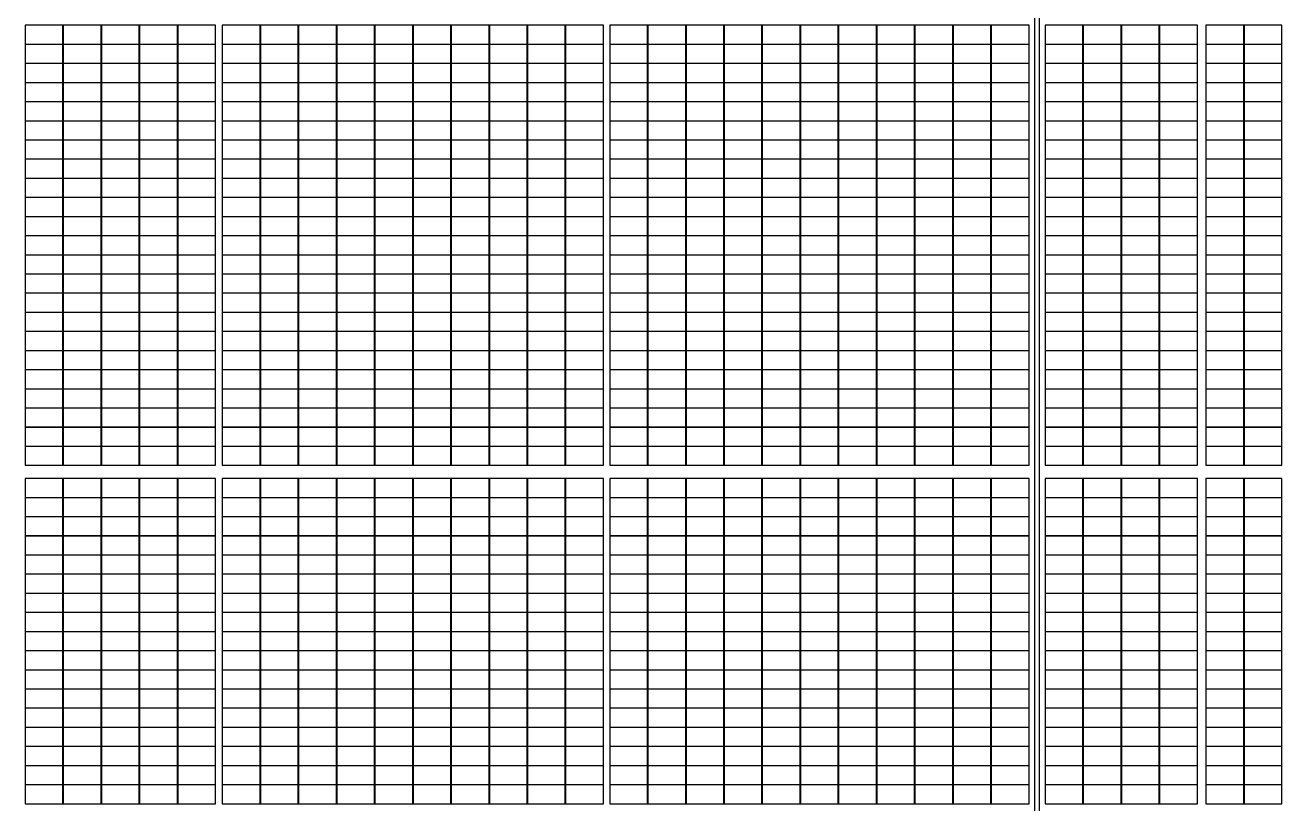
# Model space of a CAD drawing. Header units: millimetres. Extents: x 1218 to 2690, y 1163 to 1758.
# Drawn here: x 2329.3 to 2405, y 1428.2 to 1475 of the extents above; entities that cross this region are included whole.
import ezdxf

# ---------------------------------------------------------------- set-up
doc = ezdxf.new("R2010")
doc.units = ezdxf.units.MM
doc.layers.add('WALL', color=9, linetype='Continuous')
doc.layers.add('组件', color=7, linetype='ByLayer')

# ---------------------------------------------------------------- blocks, each defined once
blk = doc.blocks.new('DT1')
at = {"layer": 'WALL'}
blk.add_lwpolyline([(1182909.9, 1865403.7), (1182909.9, 2022803.7), (1182609.9, 2022803.7), (1182609.9, 1865403.7)], close=True, dxfattribs=at)
blk = doc.blocks.new('*U586')
at = {"color": 0}
blk.add_polyline3d([(0, 0, 0), (-227.8, 0, 0), (-227.8, -113.3, 5.8), (0, -113.3, 5.8)], close=True, dxfattribs=at)
at = {"flags": 1}
for tag in ['mounting-hole-spacing1', 'mounting-hole-spacing2', 'module-material', 'vmpo', 'voco', 'silicon-material', 'panel-length', 'panel-width', 'panel-height', 'userid', 'theme', 'note', 'name', 'pmax', 'company-name', 'id', 'impo', 'isco']:
    blk.add_attdef(tag, (0, 0), '', height=2.5, dxfattribs=at)
blk = doc.blocks.new('*U587')
at = {"layer": '组件', "color": 1}
for p in [(46333.4, 5988.1, 1305.7), (46563.2, 5988.1, 1305.7), (46793, 5988.1, 1305.7), (47022.8, 5988.1, 1305.7), (47252.6, 5988.1, 1305.7), (47520.4, 5988.1, 1305.7), (47750.2, 5988.1, 1305.7), (47980, 5988.1, 1305.7), (48209.8, 5988.1, 1305.7), (48439.6, 5988.1, 1305.7), (48669.4, 5988.1, 1305.7), (46333.4, 5872.9, 1311.5), (46563.2, 5872.9, 1311.5), (46793, 5872.9, 1311.5), (47022.8, 5872.9, 1311.5), (47252.6, 5872.9, 1311.5), (47520.4, 5872.9, 1311.5), (47750.2, 5872.9, 1311.5), (47980, 5872.9, 1311.5), (48209.8, 5872.9, 1311.5), (48439.6, 5872.9, 1311.5), (48669.4, 5872.9, 1311.5), (46333.4, 5757.6, 1317.4), (46563.2, 5757.6, 1317.4), (46793, 5757.6, 1317.4), (47022.8, 5757.6, 1317.4), (47252.6, 5757.6, 1317.4), (47520.4, 5757.6, 1317.4), (47750.2, 5757.6, 1317.4), (47980, 5757.6, 1317.4), (48209.8, 5757.6, 1317.4), (48439.6, 5757.6, 1317.4), (48669.4, 5757.6, 1317.4), (46333.4, 5642.4, 1323.2), (46563.2, 5642.4, 1323.2), (46793, 5642.4, 1323.2), (47022.8, 5642.4, 1323.2), (47252.6, 5642.4, 1323.2), (47520.4, 5642.4, 1323.2), (47750.2, 5642.4, 1323.2), (47980, 5642.4, 1323.2), (48209.8, 5642.4, 1323.2), (48439.6, 5642.4, 1323.2), (48669.4, 5642.4, 1323.2), (46333.4, 5527.1, 1329.1), (46563.2, 5527.1, 1329.1), (46793, 5527.1, 1329.1), (47022.8, 5527.1, 1329.1), (47252.6, 5527.1, 1329.1), (47520.4, 5527.1, 1329.1), (47750.2, 5527.1, 1329.1), (47980, 5527.1, 1329.1), (48209.8, 5527.1, 1329.1), (48439.6, 5527.1, 1329.1), (48669.4, 5527.1, 1329.1), (46333.4, 5411.9, 1334.9), (46563.2, 5411.9, 1334.9), (46793, 5411.9, 1334.9), (47022.8, 5411.9, 1334.9), (47252.6, 5411.9, 1334.9), (47520.4, 5411.9, 1334.9), (47750.2, 5411.9, 1334.9), (47980, 5411.9, 1334.9), (48209.8, 5411.9, 1334.9), (48439.6, 5411.9, 1334.9), (48669.4, 5411.9, 1334.9), (46333.4, 5296.6, 1340.8), (46563.2, 5296.6, 1340.8), (46793, 5296.6, 1340.8), (47022.8, 5296.6, 1340.8), (47252.6, 5296.6, 1340.8), (47520.4, 5296.6, 1340.8), (47750.2, 5296.6, 1340.8), (47980, 5296.6, 1340.8), (48209.8, 5296.6, 1340.8), (48439.6, 5296.6, 1340.8), (48669.4, 5296.6, 1340.8), (46333.4, 5181.4, 1346.7), (46563.2, 5181.4, 1346.7), (46793, 5181.4, 1346.7), (47022.8, 5181.4, 1346.7), (47252.6, 5181.4, 1346.7), (47520.4, 5181.4, 1346.7), (47750.2, 5181.4, 1346.7), (47980, 5181.4, 1346.7), (48209.8, 5181.4, 1346.7), (48439.6, 5181.4, 1346.7), (48669.4, 5181.4, 1346.7), (46333.4, 5066.1, 1352.5), (46563.2, 5066.1, 1352.5), (46793, 5066.1, 1352.5), (47022.8, 5066.1, 1352.5), (47252.6, 5066.1, 1352.5), (47520.4, 5066.1, 1352.5), (47750.2, 5066.1, 1352.5), (47980, 5066.1, 1352.5), (48209.8, 5066.1, 1352.5), (48439.6, 5066.1, 1352.5), (48669.4, 5066.1, 1352.5), (46333.4, 4950.9, 1358.4), (46563.2, 4950.9, 1358.4), (46793, 4950.9, 1358.4), (47022.8, 4950.9, 1358.4), (47252.6, 4950.9, 1358.4), (47520.4, 4950.9, 1358.4), (47750.2, 4950.9, 1358.4), (47980, 4950.9, 1358.4), (48209.8, 4950.9, 1358.4), (48439.6, 4950.9, 1358.4), (48669.4, 4950.9, 1358.4), (46333.4, 4835.6, 1364.2), (46563.2, 4835.6, 1364.2), (46793, 4835.6, 1364.2), (47022.8, 4835.6, 1364.2), (47252.6, 4835.6, 1364.2), (47520.4, 4835.6, 1364.2), (47750.2, 4835.6, 1364.2), (47980, 4835.6, 1364.2), (48209.8, 4835.6, 1364.2), (48439.6, 4835.6, 1364.2), (48669.4, 4835.6, 1364.2), (46333.4, 4720.4, 1370.1), (46563.2, 4720.4, 1370.1), (46793, 4720.4, 1370.1), (47022.8, 4720.4, 1370.1), (47252.6, 4720.4, 1370.1), (47520.4, 4720.4, 1370.1), (47750.2, 4720.4, 1370.1), (47980, 4720.4, 1370.1), (48209.8, 4720.4, 1370.1), (48439.6, 4720.4, 1370.1), (48669.4, 4720.4, 1370.1), (46333.4, 4605.1, 1376), (46563.2, 4605.1, 1376), (46793, 4605.1, 1376), (47022.8, 4605.1, 1376), (47252.6, 4605.1, 1376), (47520.4, 4605.1, 1376), (47750.2, 4605.1, 1376), (47980, 4605.1, 1376), (48209.8, 4605.1, 1376), (48439.6, 4605.1, 1376), (48669.4, 4605.1, 1376), (46333.4, 4489.9, 1381.8), (46563.2, 4489.9, 1381.8), (46793, 4489.9, 1381.8), (47022.8, 4489.9, 1381.8), (47252.6, 4489.9, 1381.8), (47520.4, 4489.9, 1381.8), (47750.2, 4489.9, 1381.8), (47980, 4489.9, 1381.8), (48209.8, 4489.9, 1381.8), (48439.6, 4489.9, 1381.8), (48669.4, 4489.9, 1381.8), (46333.4, 4374.6, 1387.7), (46563.2, 4374.6, 1387.7), (46793, 4374.6, 1387.7), (47022.8, 4374.6, 1387.7), (47252.6, 4374.6, 1387.7), (47520.4, 4374.6, 1387.7), (47750.2, 4374.6, 1387.7), (47980, 4374.6, 1387.7), (48209.8, 4374.6, 1387.7), (48439.6, 4374.6, 1387.7), (48669.4, 4374.6, 1387.7), (46333.4, 4259.4, 1393.5), (46563.2, 4259.4, 1393.5), (46793, 4259.4, 1393.5), (47022.8, 4259.4, 1393.5), (47252.6, 4259.4, 1393.5), (47520.4, 4259.4, 1393.5), (47750.2, 4259.4, 1393.5), (47980, 4259.4, 1393.5), (48209.8, 4259.4, 1393.5), (48439.6, 4259.4, 1393.5), (48669.4, 4259.4, 1393.5), (46333.4, 4144.1, 1399.4), (46563.2, 4144.1, 1399.4), (46793, 4144.1, 1399.4), (47022.8, 4144.1, 1399.4), (47252.6, 4144.1, 1399.4), (47520.4, 4144.1, 1399.4), (47750.2, 4144.1, 1399.4), (47980, 4144.1, 1399.4), (48209.8, 4144.1, 1399.4), (48439.6, 4144.1, 1399.4), (48669.4, 4144.1, 1399.4), (46333.4, 4028.9, 1405.2), (46563.2, 4028.9, 1405.2), (46793, 4028.9, 1405.2), (47022.8, 4028.9, 1405.2), (47252.6, 4028.9, 1405.2), (47520.4, 4028.9, 1405.2), (47750.2, 4028.9, 1405.2), (47980, 4028.9, 1405.2), (48209.8, 4028.9, 1405.2), (48439.6, 4028.9, 1405.2), (48669.4, 4028.9, 1405.2), (46333.4, 3913.6, 1411.1), (46563.2, 3913.6, 1411.1), (46793, 3913.6, 1411.1), (47022.8, 3913.6, 1411.1), (47252.6, 3913.6, 1411.1), (47520.4, 3913.6, 1411.1), (47750.2, 3913.6, 1411.1), (47980, 3913.6, 1411.1), (48209.8, 3913.6, 1411.1), (48439.6, 3913.6, 1411.1), (48669.4, 3913.6, 1411.1), (46333.4, 3798.4, 1417), (46563.2, 3798.4, 1417), (46793, 3798.4, 1417), (47022.8, 3798.4, 1417), (47252.6, 3798.4, 1417), (47520.4, 3798.4, 1417), (47750.2, 3798.4, 1417), (47980, 3798.4, 1417), (48209.8, 3798.4, 1417), (48439.6, 3798.4, 1417), (48669.4, 3798.4, 1417), (46333.4, 3683.1, 1422.8), (46563.2, 3683.1, 1422.8), (46793, 3683.1, 1422.8), (47022.8, 3683.1, 1422.8), (47252.6, 3683.1, 1422.8), (47520.4, 3683.1, 1422.8), (47750.2, 3683.1, 1422.8), (47980, 3683.1, 1422.8), (48209.8, 3683.1, 1422.8), (48439.6, 3683.1, 1422.8), (48669.4, 3683.1, 1422.8), (46333.4, 3567.9, 1428.7), (46563.2, 3567.9, 1428.7), (46793, 3567.9, 1428.7), (47022.8, 3567.9, 1428.7), (47252.6, 3567.9, 1428.7), (47520.4, 3567.9, 1428.7), (47750.2, 3567.9, 1428.7), (47980, 3567.9, 1428.7), (48209.8, 3567.9, 1428.7), (48439.6, 3567.9, 1428.7), (48669.4, 3567.9, 1428.7), (46333.4, 3452.6, 1434.5), (46563.2, 3452.6, 1434.5), (46793, 3452.6, 1434.5), (47022.8, 3452.6, 1434.5), (47252.6, 3452.6, 1434.5), (47520.4, 3452.6, 1434.5), (47750.2, 3452.6, 1434.5), (47980, 3452.6, 1434.5), (48209.8, 3452.6, 1434.5), (48439.6, 3452.6, 1434.5), (48669.4, 3452.6, 1434.5), (46333.4, 3259.4, 1444.3), (46563.2, 3259.4, 1444.3), (46793, 3259.4, 1444.3), (47022.8, 3259.4, 1444.3), (47252.6, 3259.4, 1444.3), (47520.4, 3259.4, 1444.3), (47750.2, 3259.4, 1444.3), (47980, 3259.4, 1444.3), (48209.8, 3259.4, 1444.3), (48439.6, 3259.4, 1444.3), (48669.4, 3259.4, 1444.3), (46333.4, 3144.2, 1450.2), (46563.2, 3144.2, 1450.2), (46793, 3144.2, 1450.2), (47022.8, 3144.2, 1450.2), (47252.6, 3144.2, 1450.2), (47520.4, 3144.2, 1450.2), (47750.2, 3144.2, 1450.2), (47980, 3144.2, 1450.2), (48209.8, 3144.2, 1450.2), (48439.6, 3144.2, 1450.2), (48669.4, 3144.2, 1450.2), (46333.4, 3028.9, 1456.1), (46563.2, 3028.9, 1456.1), (46793, 3028.9, 1456.1), (47022.8, 3028.9, 1456.1), (47252.6, 3028.9, 1456.1), (47520.4, 3028.9, 1456.1), (47750.2, 3028.9, 1456.1), (47980, 3028.9, 1456.1), (48209.8, 3028.9, 1456.1), (48439.6, 3028.9, 1456.1), (48669.4, 3028.9, 1456.1), (46333.4, 2913.7, 1461.9), (46563.2, 2913.7, 1461.9), (46793, 2913.7, 1461.9), (47022.8, 2913.7, 1461.9), (47252.6, 2913.7, 1461.9), (47520.4, 2913.7, 1461.9), (47750.2, 2913.7, 1461.9), (47980, 2913.7, 1461.9), (48209.8, 2913.7, 1461.9), (48439.6, 2913.7, 1461.9), (48669.4, 2913.7, 1461.9), (46333.4, 2798.4, 1467.8), (46563.2, 2798.4, 1467.8), (46793, 2798.4, 1467.8), (47022.8, 2798.4, 1467.8), (47252.6, 2798.4, 1467.8), (47520.4, 2798.4, 1467.8), (47750.2, 2798.4, 1467.8), (47980, 2798.4, 1467.8), (48209.8, 2798.4, 1467.8), (48439.6, 2798.4, 1467.8), (48669.4, 2798.4, 1467.8), (46333.4, 2683.2, 1473.6), (46563.2, 2683.2, 1473.6), (46793, 2683.2, 1473.6), (47022.8, 2683.2, 1473.6), (47252.6, 2683.2, 1473.6), (47520.4, 2683.2, 1473.6), (47750.2, 2683.2, 1473.6), (47980, 2683.2, 1473.6), (48209.8, 2683.2, 1473.6), (48439.6, 2683.2, 1473.6), (48669.4, 2683.2, 1473.6), (46333.4, 2567.9, 1479.5), (46563.2, 2567.9, 1479.5), (46793, 2567.9, 1479.5), (47022.8, 2567.9, 1479.5), (47252.6, 2567.9, 1479.5), (47520.4, 2567.9, 1479.5), (47750.2, 2567.9, 1479.5), (47980, 2567.9, 1479.5), (48209.8, 2567.9, 1479.5), (48439.6, 2567.9, 1479.5), (48669.4, 2567.9, 1479.5), (46333.4, 2452.7, 1485.3), (46563.2, 2452.7, 1485.3), (46793, 2452.7, 1485.3), (47022.8, 2452.7, 1485.3), (47252.6, 2452.7, 1485.3), (47520.4, 2452.7, 1485.3), (47750.2, 2452.7, 1485.3), (47980, 2452.7, 1485.3), (48209.8, 2452.7, 1485.3), (48439.6, 2452.7, 1485.3), (48669.4, 2452.7, 1485.3), (46333.4, 2337.4, 1491.2), (46563.2, 2337.4, 1491.2), (46793, 2337.4, 1491.2), (47022.8, 2337.4, 1491.2), (47252.6, 2337.4, 1491.2), (47520.4, 2337.4, 1491.2), (47750.2, 2337.4, 1491.2), (47980, 2337.4, 1491.2), (48209.8, 2337.4, 1491.2), (48439.6, 2337.4, 1491.2), (48669.4, 2337.4, 1491.2), (46333.4, 2222.2, 1497.1), (46563.2, 2222.2, 1497.1), (46793, 2222.2, 1497.1), (47022.8, 2222.2, 1497.1), (47252.6, 2222.2, 1497.1), (47520.4, 2222.2, 1497.1), (47750.2, 2222.2, 1497.1), (47980, 2222.2, 1497.1), (48209.8, 2222.2, 1497.1), (48439.6, 2222.2, 1497.1), (48669.4, 2222.2, 1497.1), (46333.4, 2106.9, 1502.9), (46563.2, 2106.9, 1502.9), (46793, 2106.9, 1502.9), (47022.8, 2106.9, 1502.9), (47252.6, 2106.9, 1502.9), (47520.4, 2106.9, 1502.9), (47750.2, 2106.9, 1502.9), (47980, 2106.9, 1502.9), (48209.8, 2106.9, 1502.9), (48439.6, 2106.9, 1502.9), (48669.4, 2106.9, 1502.9), (46333.4, 1991.7, 1508.8), (46563.2, 1991.7, 1508.8), (46793, 1991.7, 1508.8), (47022.8, 1991.7, 1508.8), (47252.6, 1991.7, 1508.8), (47520.4, 1991.7, 1508.8), (47750.2, 1991.7, 1508.8), (47980, 1991.7, 1508.8), (48209.8, 1991.7, 1508.8), (48439.6, 1991.7, 1508.8), (48669.4, 1991.7, 1508.8), (46333.4, 1876.4, 1514.6), (46563.2, 1876.4, 1514.6), (46793, 1876.4, 1514.6), (47022.8, 1876.4, 1514.6), (47252.6, 1876.4, 1514.6), (47520.4, 1876.4, 1514.6), (47750.2, 1876.4, 1514.6), (47980, 1876.4, 1514.6), (48209.8, 1876.4, 1514.6), (48439.6, 1876.4, 1514.6), (48669.4, 1876.4, 1514.6), (46333.4, 1761.1, 1520.5), (46563.2, 1761.1, 1520.5), (46793, 1761.1, 1520.5), (47022.8, 1761.1, 1520.5), (47252.6, 1761.1, 1520.5), (47520.4, 1761.1, 1520.5), (47750.2, 1761.1, 1520.5), (47980, 1761.1, 1520.5), (48209.8, 1761.1, 1520.5), (48439.6, 1761.1, 1520.5), (48669.4, 1761.1, 1520.5), (46333.4, 1645.9, 1526.4), (46563.2, 1645.9, 1526.4), (46793, 1645.9, 1526.4), (47022.8, 1645.9, 1526.4), (47252.6, 1645.9, 1526.4), (47520.4, 1645.9, 1526.4), (47750.2, 1645.9, 1526.4), (47980, 1645.9, 1526.4), (48209.8, 1645.9, 1526.4), (48439.6, 1645.9, 1526.4), (48669.4, 1645.9, 1526.4), (46333.4, 1530.6, 1532.2), (46563.2, 1530.6, 1532.2), (46793, 1530.6, 1532.2), (47022.8, 1530.6, 1532.2), (47252.6, 1530.6, 1532.2), (47520.4, 1530.6, 1532.2), (47750.2, 1530.6, 1532.2), (47980, 1530.6, 1532.2), (48209.8, 1530.6, 1532.2), (48439.6, 1530.6, 1532.2), (48669.4, 1530.6, 1532.2), (46333.4, 1415.4, 1538.1), (46563.2, 1415.4, 1538.1), (46793, 1415.4, 1538.1), (47022.8, 1415.4, 1538.1), (47252.6, 1415.4, 1538.1), (47520.4, 1415.4, 1538.1), (47750.2, 1415.4, 1538.1), (47980, 1415.4, 1538.1), (48209.8, 1415.4, 1538.1), (48439.6, 1415.4, 1538.1), (48669.4, 1415.4, 1538.1)]:
    blk.add_blockref('*U586', p, dxfattribs=at)
at = {"layer": '组件', "color": 100}
for p in [(48899.2, 5988.1, 1305.7), (49129, 5988.1, 1305.7), (49358.8, 5988.1, 1305.7), (49588.6, 5988.1, 1305.7), (49853.8, 5988.1, 1305.7), (50083.6, 5988.1, 1305.7), (50313.4, 5988.1, 1305.7), (50543.2, 5988.1, 1305.7), (50773, 5988.1, 1305.7), (51002.8, 5988.1, 1305.7), (51232.6, 5988.1, 1305.7), (51462.4, 5988.1, 1305.7), (48899.2, 5872.9, 1311.5), (49129, 5872.9, 1311.5), (49358.8, 5872.9, 1311.5), (49588.6, 5872.9, 1311.5), (49853.8, 5872.9, 1311.5), (50083.6, 5872.9, 1311.5), (50313.4, 5872.9, 1311.5), (50543.2, 5872.9, 1311.5), (50773, 5872.9, 1311.5), (51002.8, 5872.9, 1311.5), (51232.6, 5872.9, 1311.5), (51462.4, 5872.9, 1311.5), (48899.2, 5757.6, 1317.4), (49129, 5757.6, 1317.4), (49358.8, 5757.6, 1317.4), (49588.6, 5757.6, 1317.4), (49853.8, 5757.6, 1317.4), (50083.6, 5757.6, 1317.4), (50313.4, 5757.6, 1317.4), (50543.2, 5757.6, 1317.4), (50773, 5757.6, 1317.4), (51002.8, 5757.6, 1317.4), (51232.6, 5757.6, 1317.4), (51462.4, 5757.6, 1317.4), (48899.2, 5642.4, 1323.2), (49129, 5642.4, 1323.2), (49358.8, 5642.4, 1323.2), (49588.6, 5642.4, 1323.2), (49853.8, 5642.4, 1323.2), (50083.6, 5642.4, 1323.2), (50313.4, 5642.4, 1323.2), (50543.2, 5642.4, 1323.2), (50773, 5642.4, 1323.2), (51002.8, 5642.4, 1323.2), (51232.6, 5642.4, 1323.2), (51462.4, 5642.4, 1323.2), (48899.2, 5527.1, 1329.1), (49129, 5527.1, 1329.1), (49358.8, 5527.1, 1329.1), (49588.6, 5527.1, 1329.1), (49853.8, 5527.1, 1329.1), (50083.6, 5527.1, 1329.1), (50313.4, 5527.1, 1329.1), (50543.2, 5527.1, 1329.1), (50773, 5527.1, 1329.1), (51002.8, 5527.1, 1329.1), (51232.6, 5527.1, 1329.1), (51462.4, 5527.1, 1329.1), (48899.2, 5411.9, 1334.9), (49129, 5411.9, 1334.9), (49358.8, 5411.9, 1334.9), (49588.6, 5411.9, 1334.9), (49853.8, 5411.9, 1334.9), (50083.6, 5411.9, 1334.9), (50313.4, 5411.9, 1334.9), (50543.2, 5411.9, 1334.9), (50773, 5411.9, 1334.9), (51002.8, 5411.9, 1334.9), (51232.6, 5411.9, 1334.9), (51462.4, 5411.9, 1334.9), (48899.2, 5296.6, 1340.8), (49129, 5296.6, 1340.8), (49358.8, 5296.6, 1340.8), (49588.6, 5296.6, 1340.8), (49853.8, 5296.6, 1340.8), (50083.6, 5296.6, 1340.8), (50313.4, 5296.6, 1340.8), (50543.2, 5296.6, 1340.8), (50773, 5296.6, 1340.8), (51002.8, 5296.6, 1340.8), (51232.6, 5296.6, 1340.8), (51462.4, 5296.6, 1340.8), (48899.2, 5181.4, 1346.7), (49129, 5181.4, 1346.7), (49358.8, 5181.4, 1346.7), (49588.6, 5181.4, 1346.7), (49853.8, 5181.4, 1346.7), (50083.6, 5181.4, 1346.7), (50313.4, 5181.4, 1346.7), (50543.2, 5181.4, 1346.7), (50773, 5181.4, 1346.7), (51002.8, 5181.4, 1346.7), (51232.6, 5181.4, 1346.7), (51462.4, 5181.4, 1346.7), (48899.2, 5066.1, 1352.5), (49129, 5066.1, 1352.5), (49358.8, 5066.1, 1352.5), (49588.6, 5066.1, 1352.5), (49853.8, 5066.1, 1352.5), (50083.6, 5066.1, 1352.5), (50313.4, 5066.1, 1352.5), (50543.2, 5066.1, 1352.5), (50773, 5066.1, 1352.5), (51002.8, 5066.1, 1352.5), (51232.6, 5066.1, 1352.5), (51462.4, 5066.1, 1352.5), (48899.2, 4950.9, 1358.4), (49129, 4950.9, 1358.4), (49358.8, 4950.9, 1358.4), (49588.6, 4950.9, 1358.4), (49853.8, 4950.9, 1358.4), (50083.6, 4950.9, 1358.4), (50313.4, 4950.9, 1358.4), (50543.2, 4950.9, 1358.4), (50773, 4950.9, 1358.4), (51002.8, 4950.9, 1358.4), (51232.6, 4950.9, 1358.4), (51462.4, 4950.9, 1358.4), (48899.2, 4835.6, 1364.2), (49129, 4835.6, 1364.2), (49358.8, 4835.6, 1364.2), (49588.6, 4835.6, 1364.2), (49853.8, 4835.6, 1364.2), (50083.6, 4835.6, 1364.2), (50313.4, 4835.6, 1364.2), (50543.2, 4835.6, 1364.2), (50773, 4835.6, 1364.2), (51002.8, 4835.6, 1364.2), (51232.6, 4835.6, 1364.2), (51462.4, 4835.6, 1364.2), (48899.2, 4720.4, 1370.1), (49129, 4720.4, 1370.1), (49358.8, 4720.4, 1370.1), (49588.6, 4720.4, 1370.1), (49853.8, 4720.4, 1370.1), (50083.6, 4720.4, 1370.1), (50313.4, 4720.4, 1370.1), (50543.2, 4720.4, 1370.1), (50773, 4720.4, 1370.1), (51002.8, 4720.4, 1370.1), (51232.6, 4720.4, 1370.1), (51462.4, 4720.4, 1370.1), (48899.2, 4605.1, 1376), (49129, 4605.1, 1376), (49358.8, 4605.1, 1376), (49588.6, 4605.1, 1376), (49853.8, 4605.1, 1376), (50083.6, 4605.1, 1376), (50313.4, 4605.1, 1376), (50543.2, 4605.1, 1376), (50773, 4605.1, 1376), (51002.8, 4605.1, 1376), (51232.6, 4605.1, 1376), (51462.4, 4605.1, 1376), (48899.2, 4489.9, 1381.8), (49129, 4489.9, 1381.8), (49358.8, 4489.9, 1381.8), (49588.6, 4489.9, 1381.8), (49853.8, 4489.9, 1381.8), (50083.6, 4489.9, 1381.8), (50313.4, 4489.9, 1381.8), (50543.2, 4489.9, 1381.8), (50773, 4489.9, 1381.8), (51002.8, 4489.9, 1381.8), (51232.6, 4489.9, 1381.8), (51462.4, 4489.9, 1381.8), (48899.2, 4374.6, 1387.7), (49129, 4374.6, 1387.7), (49358.8, 4374.6, 1387.7), (49588.6, 4374.6, 1387.7), (49853.8, 4374.6, 1387.7), (50083.6, 4374.6, 1387.7), (50313.4, 4374.6, 1387.7), (50543.2, 4374.6, 1387.7), (50773, 4374.6, 1387.7), (51002.8, 4374.6, 1387.7), (51232.6, 4374.6, 1387.7), (51462.4, 4374.6, 1387.7), (48899.2, 4259.4, 1393.5), (49129, 4259.4, 1393.5), (49358.8, 4259.4, 1393.5), (49588.6, 4259.4, 1393.5), (49853.8, 4259.4, 1393.5), (50083.6, 4259.4, 1393.5), (50313.4, 4259.4, 1393.5), (50543.2, 4259.4, 1393.5), (50773, 4259.4, 1393.5), (51002.8, 4259.4, 1393.5), (51232.6, 4259.4, 1393.5), (51462.4, 4259.4, 1393.5), (48899.2, 4144.1, 1399.4), (49129, 4144.1, 1399.4), (49358.8, 4144.1, 1399.4), (49588.6, 4144.1, 1399.4), (49853.8, 4144.1, 1399.4), (50083.6, 4144.1, 1399.4), (50313.4, 4144.1, 1399.4), (50543.2, 4144.1, 1399.4), (50773, 4144.1, 1399.4), (51002.8, 4144.1, 1399.4), (51232.6, 4144.1, 1399.4), (51462.4, 4144.1, 1399.4), (48899.2, 4028.9, 1405.2), (49129, 4028.9, 1405.2), (49358.8, 4028.9, 1405.2), (49588.6, 4028.9, 1405.2), (49853.8, 4028.9, 1405.2), (50083.6, 4028.9, 1405.2), (50313.4, 4028.9, 1405.2), (50543.2, 4028.9, 1405.2), (50773, 4028.9, 1405.2), (51002.8, 4028.9, 1405.2), (51232.6, 4028.9, 1405.2), (51462.4, 4028.9, 1405.2), (48899.2, 3913.6, 1411.1), (49129, 3913.6, 1411.1), (49358.8, 3913.6, 1411.1), (49588.6, 3913.6, 1411.1), (49853.8, 3913.6, 1411.1), (50083.6, 3913.6, 1411.1), (50313.4, 3913.6, 1411.1), (50543.2, 3913.6, 1411.1), (50773, 3913.6, 1411.1), (51002.8, 3913.6, 1411.1), (51232.6, 3913.6, 1411.1), (51462.4, 3913.6, 1411.1), (48899.2, 3798.4, 1417), (49129, 3798.4, 1417), (49358.8, 3798.4, 1417), (49588.6, 3798.4, 1417), (49853.8, 3798.4, 1417), (50083.6, 3798.4, 1417), (50313.4, 3798.4, 1417), (50543.2, 3798.4, 1417), (50773, 3798.4, 1417), (51002.8, 3798.4, 1417), (51232.6, 3798.4, 1417), (51462.4, 3798.4, 1417), (48899.2, 3683.1, 1422.8), (49129, 3683.1, 1422.8), (49358.8, 3683.1, 1422.8), (49588.6, 3683.1, 1422.8), (49853.8, 3683.1, 1422.8), (50083.6, 3683.1, 1422.8), (50313.4, 3683.1, 1422.8), (50543.2, 3683.1, 1422.8), (50773, 3683.1, 1422.8), (51002.8, 3683.1, 1422.8), (51232.6, 3683.1, 1422.8), (51462.4, 3683.1, 1422.8), (48899.2, 3567.9, 1428.7), (49129, 3567.9, 1428.7), (49358.8, 3567.9, 1428.7), (49588.6, 3567.9, 1428.7), (49853.8, 3567.9, 1428.7), (50083.6, 3567.9, 1428.7), (50313.4, 3567.9, 1428.7), (50543.2, 3567.9, 1428.7), (50773, 3567.9, 1428.7), (51002.8, 3567.9, 1428.7), (51232.6, 3567.9, 1428.7), (51462.4, 3567.9, 1428.7), (48899.2, 3452.6, 1434.5), (49129, 3452.6, 1434.5), (49358.8, 3452.6, 1434.5), (49588.6, 3452.6, 1434.5), (49853.8, 3452.6, 1434.5), (50083.6, 3452.6, 1434.5), (50313.4, 3452.6, 1434.5), (50543.2, 3452.6, 1434.5), (50773, 3452.6, 1434.5), (51002.8, 3452.6, 1434.5), (51232.6, 3452.6, 1434.5), (51462.4, 3452.6, 1434.5), (48899.2, 3259.4, 1444.3), (49129, 3259.4, 1444.3), (49358.8, 3259.4, 1444.3), (49588.6, 3259.4, 1444.3), (49853.8, 3259.4, 1444.3), (50083.6, 3259.4, 1444.3), (50313.4, 3259.4, 1444.3), (50543.2, 3259.4, 1444.3), (50773, 3259.4, 1444.3), (51002.8, 3259.4, 1444.3), (51232.6, 3259.4, 1444.3), (48899.2, 3144.2, 1450.2), (49129, 3144.2, 1450.2), (49358.8, 3144.2, 1450.2), (49588.6, 3144.2, 1450.2), (49853.8, 3144.2, 1450.2), (50083.6, 3144.2, 1450.2), (50313.4, 3144.2, 1450.2), (50543.2, 3144.2, 1450.2), (50773, 3144.2, 1450.2), (51002.8, 3144.2, 1450.2), (51232.6, 3144.2, 1450.2), (48899.2, 3028.9, 1456.1), (49129, 3028.9, 1456.1), (49358.8, 3028.9, 1456.1), (49588.6, 3028.9, 1456.1), (49853.8, 3028.9, 1456.1), (50083.6, 3028.9, 1456.1), (50313.4, 3028.9, 1456.1), (50543.2, 3028.9, 1456.1), (50773, 3028.9, 1456.1), (51002.8, 3028.9, 1456.1), (51232.6, 3028.9, 1456.1), (48899.2, 2913.7, 1461.9), (49129, 2913.7, 1461.9), (49358.8, 2913.7, 1461.9), (49588.6, 2913.7, 1461.9), (49853.8, 2913.7, 1461.9), (50083.6, 2913.7, 1461.9), (50313.4, 2913.7, 1461.9), (50543.2, 2913.7, 1461.9), (50773, 2913.7, 1461.9), (51002.8, 2913.7, 1461.9), (51232.6, 2913.7, 1461.9), (48899.2, 2798.4, 1467.8), (49129, 2798.4, 1467.8), (49358.8, 2798.4, 1467.8), (49588.6, 2798.4, 1467.8), (49853.8, 2798.4, 1467.8), (50083.6, 2798.4, 1467.8), (50313.4, 2798.4, 1467.8), (50543.2, 2798.4, 1467.8), (50773, 2798.4, 1467.8), (51002.8, 2798.4, 1467.8), (51232.6, 2798.4, 1467.8), (48899.2, 2683.2, 1473.6), (49129, 2683.2, 1473.6), (49358.8, 2683.2, 1473.6), (49588.6, 2683.2, 1473.6), (49853.8, 2683.2, 1473.6), (50083.6, 2683.2, 1473.6), (50313.4, 2683.2, 1473.6), (50543.2, 2683.2, 1473.6), (50773, 2683.2, 1473.6), (51002.8, 2683.2, 1473.6), (51232.6, 2683.2, 1473.6), (48899.2, 2567.9, 1479.5), (49129, 2567.9, 1479.5), (49358.8, 2567.9, 1479.5), (49588.6, 2567.9, 1479.5), (49853.8, 2567.9, 1479.5), (50083.6, 2567.9, 1479.5), (50313.4, 2567.9, 1479.5), (50543.2, 2567.9, 1479.5), (50773, 2567.9, 1479.5), (51002.8, 2567.9, 1479.5), (51232.6, 2567.9, 1479.5), (48899.2, 2452.7, 1485.3), (49129, 2452.7, 1485.3), (49358.8, 2452.7, 1485.3), (49588.6, 2452.7, 1485.3), (49853.8, 2452.7, 1485.3), (50083.6, 2452.7, 1485.3), (50313.4, 2452.7, 1485.3), (50543.2, 2452.7, 1485.3), (50773, 2452.7, 1485.3), (51002.8, 2452.7, 1485.3), (51232.6, 2452.7, 1485.3), (48899.2, 2337.4, 1491.2), (49129, 2337.4, 1491.2), (49358.8, 2337.4, 1491.2), (49588.6, 2337.4, 1491.2), (49853.8, 2337.4, 1491.2), (50083.6, 2337.4, 1491.2), (50313.4, 2337.4, 1491.2), (50543.2, 2337.4, 1491.2), (50773, 2337.4, 1491.2), (51002.8, 2337.4, 1491.2), (51232.6, 2337.4, 1491.2), (48899.2, 2222.2, 1497.1), (49129, 2222.2, 1497.1), (49358.8, 2222.2, 1497.1), (49588.6, 2222.2, 1497.1), (49853.8, 2222.2, 1497.1), (50083.6, 2222.2, 1497.1), (50313.4, 2222.2, 1497.1), (50543.2, 2222.2, 1497.1), (50773, 2222.2, 1497.1), (51002.8, 2222.2, 1497.1), (51232.6, 2222.2, 1497.1), (48899.2, 2106.9, 1502.9), (49129, 2106.9, 1502.9), (49358.8, 2106.9, 1502.9), (49588.6, 2106.9, 1502.9), (49853.8, 2106.9, 1502.9), (50083.6, 2106.9, 1502.9), (50313.4, 2106.9, 1502.9), (50543.2, 2106.9, 1502.9), (50773, 2106.9, 1502.9), (51002.8, 2106.9, 1502.9), (51232.6, 2106.9, 1502.9), (48899.2, 1991.7, 1508.8), (49129, 1991.7, 1508.8), (49358.8, 1991.7, 1508.8), (49588.6, 1991.7, 1508.8), (49853.8, 1991.7, 1508.8), (50083.6, 1991.7, 1508.8), (50313.4, 1991.7, 1508.8), (50543.2, 1991.7, 1508.8), (50773, 1991.7, 1508.8), (51002.8, 1991.7, 1508.8), (51232.6, 1991.7, 1508.8), (48899.2, 1876.4, 1514.6), (49129, 1876.4, 1514.6), (49358.8, 1876.4, 1514.6), (49588.6, 1876.4, 1514.6), (49853.8, 1876.4, 1514.6), (50083.6, 1876.4, 1514.6), (50313.4, 1876.4, 1514.6), (50543.2, 1876.4, 1514.6), (50773, 1876.4, 1514.6), (51002.8, 1876.4, 1514.6), (51232.6, 1876.4, 1514.6), (48899.2, 1761.1, 1520.5), (49129, 1761.1, 1520.5), (49358.8, 1761.1, 1520.5), (49588.6, 1761.1, 1520.5), (49853.8, 1761.1, 1520.5), (50083.6, 1761.1, 1520.5), (50313.4, 1761.1, 1520.5), (50543.2, 1761.1, 1520.5), (50773, 1761.1, 1520.5), (51002.8, 1761.1, 1520.5), (51232.6, 1761.1, 1520.5), (48899.2, 1645.9, 1526.4), (49129, 1645.9, 1526.4), (49358.8, 1645.9, 1526.4), (49588.6, 1645.9, 1526.4), (49853.8, 1645.9, 1526.4), (50083.6, 1645.9, 1526.4), (50313.4, 1645.9, 1526.4), (50543.2, 1645.9, 1526.4), (50773, 1645.9, 1526.4), (51002.8, 1645.9, 1526.4), (51232.6, 1645.9, 1526.4), (48899.2, 1530.6, 1532.2), (49129, 1530.6, 1532.2), (49358.8, 1530.6, 1532.2), (49588.6, 1530.6, 1532.2), (49853.8, 1530.6, 1532.2), (50083.6, 1530.6, 1532.2), (50313.4, 1530.6, 1532.2), (50543.2, 1530.6, 1532.2), (50773, 1530.6, 1532.2), (51002.8, 1530.6, 1532.2), (51232.6, 1530.6, 1532.2), (48899.2, 1415.4, 1538.1), (49129, 1415.4, 1538.1), (49358.8, 1415.4, 1538.1), (49588.6, 1415.4, 1538.1), (49853.8, 1415.4, 1538.1), (50083.6, 1415.4, 1538.1), (50313.4, 1415.4, 1538.1), (50543.2, 1415.4, 1538.1), (50773, 1415.4, 1538.1), (51002.8, 1415.4, 1538.1), (51232.6, 1415.4, 1538.1)]:
    blk.add_blockref('*U586', p, dxfattribs=at)
at = {"layer": '组件', "color": 4}
for p in [(51692.2, 5988.1, 1305.7), (51922, 5988.1, 1305.7), (52151.8, 5988.1, 1305.7), (52475.7, 5988.1, 1305.7), (52705.5, 5988.1, 1305.7), (52935.3, 5988.1, 1305.7), (53165.1, 5988.1, 1305.7), (53444.2, 5988.1, 1305.7), (53674, 5988.1, 1305.7), (51692.2, 5872.9, 1311.5), (51922, 5872.9, 1311.5), (52151.8, 5872.9, 1311.5), (52475.7, 5872.9, 1311.5), (52705.5, 5872.9, 1311.5), (52935.3, 5872.9, 1311.5), (53165.1, 5872.9, 1311.5), (53444.2, 5872.9, 1311.5), (53674, 5872.9, 1311.5), (51692.2, 5757.6, 1317.4), (51922, 5757.6, 1317.4), (52151.8, 5757.6, 1317.4), (52475.7, 5757.6, 1317.4), (52705.5, 5757.6, 1317.4), (52935.3, 5757.6, 1317.4), (53165.1, 5757.6, 1317.4), (53444.2, 5757.6, 1317.4), (53674, 5757.6, 1317.4), (51692.2, 5642.4, 1323.2), (51922, 5642.4, 1323.2), (52151.8, 5642.4, 1323.2), (52475.7, 5642.4, 1323.2), (52705.5, 5642.4, 1323.2), (52935.3, 5642.4, 1323.2), (53165.1, 5642.4, 1323.2), (53444.2, 5642.4, 1323.2), (53674, 5642.4, 1323.2), (51692.2, 5527.1, 1329.1), (51922, 5527.1, 1329.1), (52151.8, 5527.1, 1329.1), (52475.7, 5527.1, 1329.1), (52705.5, 5527.1, 1329.1), (52935.3, 5527.1, 1329.1), (53165.1, 5527.1, 1329.1), (53444.2, 5527.1, 1329.1), (53674, 5527.1, 1329.1), (51692.2, 5411.9, 1334.9), (51922, 5411.9, 1334.9), (52151.8, 5411.9, 1334.9), (52475.7, 5411.9, 1334.9), (52705.5, 5411.9, 1334.9), (52935.3, 5411.9, 1334.9), (53165.1, 5411.9, 1334.9), (53444.2, 5411.9, 1334.9), (53674, 5411.9, 1334.9), (51692.2, 5296.6, 1340.8), (51922, 5296.6, 1340.8), (52151.8, 5296.6, 1340.8), (52475.7, 5296.6, 1340.8), (52705.5, 5296.6, 1340.8), (52935.3, 5296.6, 1340.8), (53165.1, 5296.6, 1340.8), (53444.2, 5296.6, 1340.8), (53674, 5296.6, 1340.8), (51692.2, 5181.4, 1346.7), (51922, 5181.4, 1346.7), (52151.8, 5181.4, 1346.7), (52475.7, 5181.4, 1346.7), (52705.5, 5181.4, 1346.7), (52935.3, 5181.4, 1346.7), (53165.1, 5181.4, 1346.7), (53444.2, 5181.4, 1346.7), (53674, 5181.4, 1346.7), (51692.2, 5066.1, 1352.5), (51922, 5066.1, 1352.5), (52151.8, 5066.1, 1352.5), (52475.7, 5066.1, 1352.5), (52705.5, 5066.1, 1352.5), (52935.3, 5066.1, 1352.5), (53165.1, 5066.1, 1352.5), (53444.2, 5066.1, 1352.5), (53674, 5066.1, 1352.5), (51692.2, 4950.9, 1358.4), (51922, 4950.9, 1358.4), (52151.8, 4950.9, 1358.4), (52475.7, 4950.9, 1358.4), (52705.5, 4950.9, 1358.4), (52935.3, 4950.9, 1358.4), (53165.1, 4950.9, 1358.4), (53444.2, 4950.9, 1358.4), (53674, 4950.9, 1358.4), (51692.2, 4835.6, 1364.2), (51922, 4835.6, 1364.2), (52151.8, 4835.6, 1364.2), (52475.7, 4835.6, 1364.2), (52705.5, 4835.6, 1364.2), (52935.3, 4835.6, 1364.2), (53165.1, 4835.6, 1364.2), (53444.2, 4835.6, 1364.2), (53674, 4835.6, 1364.2), (51692.2, 4720.4, 1370.1), (51922, 4720.4, 1370.1), (52151.8, 4720.4, 1370.1), (52475.7, 4720.4, 1370.1), (52705.5, 4720.4, 1370.1), (52935.3, 4720.4, 1370.1), (53165.1, 4720.4, 1370.1), (53444.2, 4720.4, 1370.1), (53674, 4720.4, 1370.1), (51692.2, 4605.1, 1376), (51922, 4605.1, 1376), (52151.8, 4605.1, 1376), (52475.7, 4605.1, 1376), (52705.5, 4605.1, 1376), (52935.3, 4605.1, 1376), (53165.1, 4605.1, 1376), (53444.2, 4605.1, 1376), (53674, 4605.1, 1376), (51692.2, 4489.9, 1381.8), (51922, 4489.9, 1381.8), (52151.8, 4489.9, 1381.8), (52475.7, 4489.9, 1381.8), (52705.5, 4489.9, 1381.8), (52935.3, 4489.9, 1381.8), (53165.1, 4489.9, 1381.8), (53444.2, 4489.9, 1381.8), (53674, 4489.9, 1381.8), (51692.2, 4374.6, 1387.7), (51922, 4374.6, 1387.7), (52151.8, 4374.6, 1387.7), (52475.7, 4374.6, 1387.7), (52705.5, 4374.6, 1387.7), (52935.3, 4374.6, 1387.7), (53165.1, 4374.6, 1387.7), (53444.2, 4374.6, 1387.7), (53674, 4374.6, 1387.7), (51692.2, 4259.4, 1393.5), (51922, 4259.4, 1393.5), (52151.8, 4259.4, 1393.5), (52475.7, 4259.4, 1393.5), (52705.5, 4259.4, 1393.5), (52935.3, 4259.4, 1393.5), (53165.1, 4259.4, 1393.5), (53444.2, 4259.4, 1393.5), (53674, 4259.4, 1393.5), (51692.2, 4144.1, 1399.4), (51922, 4144.1, 1399.4), (52151.8, 4144.1, 1399.4), (52475.7, 4144.1, 1399.4), (52705.5, 4144.1, 1399.4), (52935.3, 4144.1, 1399.4), (53165.1, 4144.1, 1399.4), (53444.2, 4144.1, 1399.4), (53674, 4144.1, 1399.4), (51692.2, 4028.9, 1405.2), (51922, 4028.9, 1405.2), (52151.8, 4028.9, 1405.2), (52475.7, 4028.9, 1405.2), (52705.5, 4028.9, 1405.2), (52935.3, 4028.9, 1405.2), (53165.1, 4028.9, 1405.2), (53444.2, 4028.9, 1405.2), (53674, 4028.9, 1405.2), (51692.2, 3913.6, 1411.1), (51922, 3913.6, 1411.1), (52151.8, 3913.6, 1411.1), (52475.7, 3913.6, 1411.1), (52705.5, 3913.6, 1411.1), (52935.3, 3913.6, 1411.1), (53165.1, 3913.6, 1411.1), (53444.2, 3913.6, 1411.1), (53674, 3913.6, 1411.1), (51692.2, 3798.4, 1417), (51922, 3798.4, 1417), (52151.8, 3798.4, 1417), (52475.7, 3798.4, 1417), (52705.5, 3798.4, 1417), (52935.3, 3798.4, 1417), (53165.1, 3798.4, 1417), (53444.2, 3798.4, 1417), (53674, 3798.4, 1417), (51692.2, 3683.1, 1422.8), (51922, 3683.1, 1422.8), (52151.8, 3683.1, 1422.8), (52475.7, 3683.1, 1422.8), (52705.5, 3683.1, 1422.8), (52935.3, 3683.1, 1422.8), (53165.1, 3683.1, 1422.8), (53444.2, 3683.1, 1422.8), (53674, 3683.1, 1422.8), (51692.2, 3567.9, 1428.7), (51922, 3567.9, 1428.7), (52151.8, 3567.9, 1428.7), (52475.7, 3567.9, 1428.7), (52705.5, 3567.9, 1428.7), (52935.3, 3567.9, 1428.7), (53165.1, 3567.9, 1428.7), (53444.2, 3567.9, 1428.7), (53674, 3567.9, 1428.7), (51692.2, 3452.6, 1434.5), (51922, 3452.6, 1434.5), (52151.8, 3452.6, 1434.5), (52475.7, 3452.6, 1434.5), (52705.5, 3452.6, 1434.5), (52935.3, 3452.6, 1434.5), (53165.1, 3452.6, 1434.5), (53444.2, 3452.6, 1434.5), (53674, 3452.6, 1434.5), (51462.4, 3259.4, 1444.3), (51692.2, 3259.4, 1444.3), (51922, 3259.4, 1444.3), (52151.8, 3259.4, 1444.3), (52475.7, 3259.4, 1444.3), (52705.5, 3259.4, 1444.3), (52935.3, 3259.4, 1444.3), (53165.1, 3259.4, 1444.3), (53444.2, 3259.4, 1444.3), (53674, 3259.4, 1444.3), (51462.4, 3144.2, 1450.2), (51692.2, 3144.2, 1450.2), (51922, 3144.2, 1450.2), (52151.8, 3144.2, 1450.2), (52475.7, 3144.2, 1450.2), (52705.5, 3144.2, 1450.2), (52935.3, 3144.2, 1450.2), (53165.1, 3144.2, 1450.2), (53444.2, 3144.2, 1450.2), (53674, 3144.2, 1450.2), (51462.4, 3028.9, 1456.1), (51692.2, 3028.9, 1456.1), (51922, 3028.9, 1456.1), (52151.8, 3028.9, 1456.1), (52475.7, 3028.9, 1456.1), (52705.5, 3028.9, 1456.1), (52935.3, 3028.9, 1456.1), (53165.1, 3028.9, 1456.1), (53444.2, 3028.9, 1456.1), (53674, 3028.9, 1456.1), (51462.4, 2913.7, 1461.9), (51692.2, 2913.7, 1461.9), (51922, 2913.7, 1461.9), (52151.8, 2913.7, 1461.9), (52475.7, 2913.7, 1461.9), (52705.5, 2913.7, 1461.9), (52935.3, 2913.7, 1461.9), (53165.1, 2913.7, 1461.9), (53444.2, 2913.7, 1461.9), (53674, 2913.7, 1461.9), (51462.4, 2798.4, 1467.8), (51692.2, 2798.4, 1467.8), (51922, 2798.4, 1467.8), (52151.8, 2798.4, 1467.8), (52475.7, 2798.4, 1467.8), (52705.5, 2798.4, 1467.8), (52935.3, 2798.4, 1467.8), (53165.1, 2798.4, 1467.8), (53444.2, 2798.4, 1467.8), (53674, 2798.4, 1467.8), (51462.4, 2683.2, 1473.6), (51692.2, 2683.2, 1473.6), (51922, 2683.2, 1473.6), (52151.8, 2683.2, 1473.6), (52475.7, 2683.2, 1473.6), (52705.5, 2683.2, 1473.6), (52935.3, 2683.2, 1473.6), (53165.1, 2683.2, 1473.6), (53444.2, 2683.2, 1473.6), (53674, 2683.2, 1473.6), (51462.4, 2567.9, 1479.5), (51692.2, 2567.9, 1479.5), (51922, 2567.9, 1479.5), (52151.8, 2567.9, 1479.5), (52475.7, 2567.9, 1479.5), (52705.5, 2567.9, 1479.5), (52935.3, 2567.9, 1479.5), (53165.1, 2567.9, 1479.5), (53444.2, 2567.9, 1479.5), (53674, 2567.9, 1479.5), (51462.4, 2452.7, 1485.3), (51692.2, 2452.7, 1485.3), (51922, 2452.7, 1485.3), (52151.8, 2452.7, 1485.3), (52475.7, 2452.7, 1485.3), (52705.5, 2452.7, 1485.3), (52935.3, 2452.7, 1485.3), (53165.1, 2452.7, 1485.3), (53444.2, 2452.7, 1485.3), (53674, 2452.7, 1485.3), (51462.4, 2337.4, 1491.2), (51692.2, 2337.4, 1491.2), (51922, 2337.4, 1491.2), (52151.8, 2337.4, 1491.2), (52475.7, 2337.4, 1491.2), (52705.5, 2337.4, 1491.2), (52935.3, 2337.4, 1491.2), (53165.1, 2337.4, 1491.2), (53444.2, 2337.4, 1491.2), (53674, 2337.4, 1491.2), (51462.4, 2222.2, 1497.1), (51692.2, 2222.2, 1497.1), (51922, 2222.2, 1497.1), (52151.8, 2222.2, 1497.1), (52475.7, 2222.2, 1497.1), (52705.5, 2222.2, 1497.1), (52935.3, 2222.2, 1497.1), (53165.1, 2222.2, 1497.1), (53444.2, 2222.2, 1497.1), (53674, 2222.2, 1497.1), (51462.4, 2106.9, 1502.9), (51692.2, 2106.9, 1502.9), (51922, 2106.9, 1502.9), (52151.8, 2106.9, 1502.9), (52475.7, 2106.9, 1502.9), (52705.5, 2106.9, 1502.9), (52935.3, 2106.9, 1502.9), (53165.1, 2106.9, 1502.9), (53444.2, 2106.9, 1502.9), (53674, 2106.9, 1502.9), (51462.4, 1991.7, 1508.8), (51692.2, 1991.7, 1508.8), (51922, 1991.7, 1508.8), (52151.8, 1991.7, 1508.8), (52475.7, 1991.7, 1508.8), (52705.5, 1991.7, 1508.8), (52935.3, 1991.7, 1508.8), (53165.1, 1991.7, 1508.8), (53444.2, 1991.7, 1508.8), (53674, 1991.7, 1508.8), (51462.4, 1876.4, 1514.6), (51692.2, 1876.4, 1514.6), (51922, 1876.4, 1514.6), (52151.8, 1876.4, 1514.6), (52475.7, 1876.4, 1514.6), (52705.5, 1876.4, 1514.6), (52935.3, 1876.4, 1514.6), (53165.1, 1876.4, 1514.6), (53444.2, 1876.4, 1514.6), (53674, 1876.4, 1514.6), (51462.4, 1761.1, 1520.5), (51692.2, 1761.1, 1520.5), (51922, 1761.1, 1520.5), (52151.8, 1761.1, 1520.5), (52475.7, 1761.1, 1520.5), (52705.5, 1761.1, 1520.5), (52935.3, 1761.1, 1520.5), (53165.1, 1761.1, 1520.5), (53444.2, 1761.1, 1520.5), (53674, 1761.1, 1520.5), (51462.4, 1645.9, 1526.4), (51692.2, 1645.9, 1526.4), (51922, 1645.9, 1526.4), (52151.8, 1645.9, 1526.4), (52475.7, 1645.9, 1526.4), (52705.5, 1645.9, 1526.4), (52935.3, 1645.9, 1526.4), (53165.1, 1645.9, 1526.4), (53444.2, 1645.9, 1526.4), (53674, 1645.9, 1526.4), (51462.4, 1530.6, 1532.2), (51692.2, 1530.6, 1532.2), (51922, 1530.6, 1532.2), (52151.8, 1530.6, 1532.2), (52475.7, 1530.6, 1532.2), (52705.5, 1530.6, 1532.2), (52935.3, 1530.6, 1532.2), (53165.1, 1530.6, 1532.2), (53444.2, 1530.6, 1532.2), (53674, 1530.6, 1532.2), (51462.4, 1415.4, 1538.1), (51692.2, 1415.4, 1538.1), (51922, 1415.4, 1538.1), (52151.8, 1415.4, 1538.1), (52475.7, 1415.4, 1538.1), (52705.5, 1415.4, 1538.1), (52935.3, 1415.4, 1538.1), (53165.1, 1415.4, 1538.1), (53444.2, 1415.4, 1538.1), (53674, 1415.4, 1538.1)]:
    blk.add_blockref('*U586', p, dxfattribs=at)
at = {"flags": 1}
for tag in ['offset-x', 'offset-y', 'mode', 'tilt', 'azimuth', 'align', 'array-mode', 'panel-x', 'panel-y', 'panel-per-row', 'bracket-type', 'bracket-value', 'row-per-array']:
    blk.add_attdef(tag, (0, 0), '', height=2.5, dxfattribs=at)

msp = doc.modelspace()

# ---------------------------------------------------------------- block references
at = {"xscale": 0.001, "yscale": 0.001, "zscale": 0.001}
msp.add_blockref('DT1', (1207.461, -528.954, 12.3), dxfattribs=at)
at = {"layer": '组件', "xscale": 0.01, "yscale": 0.01, "zscale": 0.01}
msp.add_blockref('*U587', (1868.221, 1415.15), dxfattribs=at)

doc.saveas('drawing.dxf')
